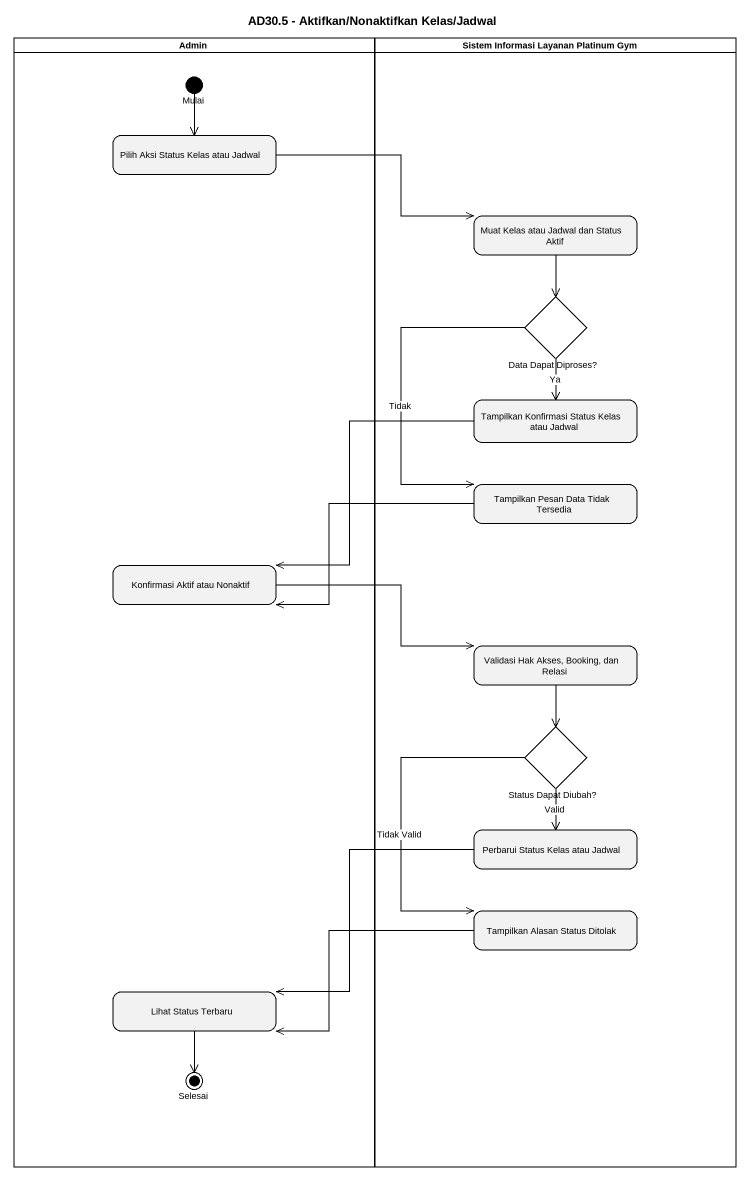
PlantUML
@startuml
title AD30.5 - Aktifkan/Nonaktifkan Kelas/Jadwal
hide empty description
state Admin <<partition>> {
  state Mulai <<start>>
  state "Pilih Aksi Status Kelas atau Jadwal" as Pilih_Aksi_Status_Kelas
  state "Konfirmasi Aktif atau Nonaktif" as Konfirmasi_Aktif_atau
  state "Lihat Status Terbaru" as Lihat_Status_Terbaru
  state Selesai <<end>>
}
state "Sistem Informasi Layanan Platinum Gym" as Sistem_Informasi_Layanan <<partition>> {
  state "Muat Kelas atau Jadwal dan Status Aktif" as Muat_Kelas_atau_Jadwal_dan
  state "Data Dapat Diproses?" as Data_Dapat_Diproses <<choice>>
  state "Tampilkan Konfirmasi Status Kelas atau Jadwal" as Tampilkan_Konfirmasi_Status
  state "Tampilkan Pesan Data Tidak Tersedia" as Tampilkan_Pesan_Data_Tidak
  state "Validasi Hak Akses, Booking, dan Relasi" as Validasi_Hak_Akses_Booking
  state "Status Dapat Diubah?" as Status_Dapat_Diubah <<choice>>
  state "Perbarui Status Kelas atau Jadwal" as Perbarui_Status_Kelas_atau
  state "Tampilkan Alasan Status Ditolak" as Tampilkan_Alasan_Status
}
Mulai --> Pilih_Aksi_Status_Kelas
Pilih_Aksi_Status_Kelas -right-> Muat_Kelas_atau_Jadwal_dan
Muat_Kelas_atau_Jadwal_dan --> Data_Dapat_Diproses
Data_Dapat_Diproses --> Tampilkan_Konfirmasi_Status : Ya
Data_Dapat_Diproses --> Tampilkan_Pesan_Data_Tidak : Tidak
Tampilkan_Konfirmasi_Status -left-> Konfirmasi_Aktif_atau
Tampilkan_Pesan_Data_Tidak -left-> Konfirmasi_Aktif_atau
Konfirmasi_Aktif_atau -right-> Validasi_Hak_Akses_Booking
Validasi_Hak_Akses_Booking --> Status_Dapat_Diubah
Status_Dapat_Diubah --> Perbarui_Status_Kelas_atau : Valid
Status_Dapat_Diubah --> Tampilkan_Alasan_Status : Tidak Valid
Perbarui_Status_Kelas_atau -left-> Lihat_Status_Terbaru
Tampilkan_Alasan_Status -left-> Lihat_Status_Terbaru
Lihat_Status_Terbaru --> Selesai
@enduml
